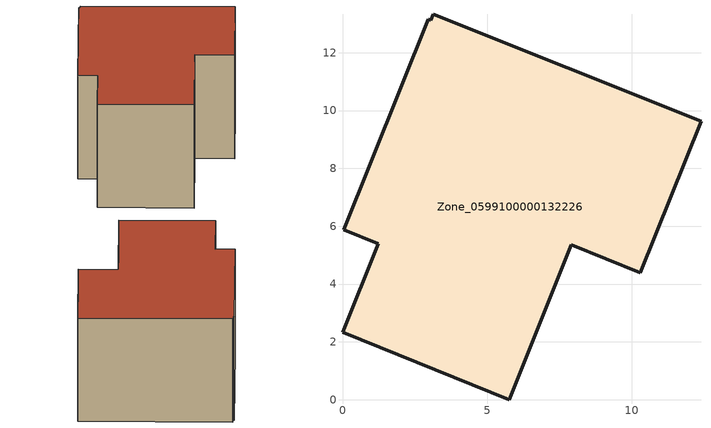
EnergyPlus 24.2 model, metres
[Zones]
Zone_0599100000132226
 floor ground (C_G): 0,2.33 1.24,5.4 0.05,5.88 2.97,13.16 3.05,13.12 3.13,13.33 12.4,9.62 10.29,4.39 7.91,5.35 5.77,0 z0
 wall outside (C_F): 1.24,5.4 0,2.33 5.77,0 7.91,5.35 10.29,4.39 12.4,9.62 3.13,13.33 3.05,13.12 2.97,13.16 0.05,5.88 1.24,5.4 z0:7.98
 roof outside (C_R): 12.4,9.62 3.13,13.33 3.05,13.12 2.97,13.16 0.05,5.88 1.24,5.4 0,2.33 5.77,0 7.91,5.35 10.29,4.39 z7.98
[BUILDING]
Pand.0599100000132226: North Axis=0; Terrain=City; Loads Convergence Tolerance Value=0.04; Temperature Convergence Tolerance Value=0.4; Solar Distribution=FullExterior; Maximum Number of Warmup Days=25; Minimum Number of Warmup Days=1
[Site:Location]
Rotterdam.The.Hague.AP_ZH_NLD Design_Conditions: Latitude=51.96; Longitude=4.45; Time Zone=1; Elevation=-4.5
[SITE:GROUNDTEMPERATURE:BUILDINGSURFACE]
18, 18, 18, 18, 18, 18, 18, 18, 18, 18, 18, 18
[MATERIAL] Thermal Absorptance=0.9; Solar Absorptance=0.7; Visible Absorptance=0.7
Name | Roughness | Thickness | Conductivity | Density | Specific Heat
G.TC.1975-1991 | MediumSmooth | 0.15 | 0.288461 | 540 | 1210
F.TC.1975-1991 | Rough | 0.3 | 0.230769 | 1920 | 840
R.TC.1975-1991 | MediumRough | 0.2 | 0.153846 | 1500 | 1000
[CONSTRUCTION]
C_G: G.TC.1975-1991
C_F: F.TC.1975-1991
C_R: R.TC.1975-1991
[ZONE]
Zone_0599100000132226: Type=1; Multiplier=1; Ceiling Height=Autocalculate; Volume=Autocalculate; Floor Area=autocalculate; Part of Total Floor Area=Yes
[ZONEINFILTRATION:DESIGNFLOWRATE]
Infil_Zone_0599100000132226: Zone or ZoneList or Space or SpaceList=Zone_0599100000132226; Schedule=AlwaysOn; Design Flow Rate Calculation Method=Flow/Area; Flow Rate per Floor Area=0.003; Constant Term Coefficient=1; Temperature Term Coefficient=0; Velocity Term Coefficient=0; Velocity Squared Term Coefficient=0
[HVACTEMPLATE:ZONE:IDEALLOADSAIRSYSTEM]
Zone_0599100000132226: Maximum Heating Supply Air Temperature=50; Minimum Cooling Supply Air Temperature=13; Maximum Heating Supply Air Humidity Ratio=0.0156; Minimum Cooling Supply Air Humidity Ratio=0.0077; Heating Limit=NoLimit; Cooling Limit=NoLimit; Dehumidification Control Type=ConstantSensibleHeatRatio; Cooling Sensible Heat Ratio=0.7; Dehumidification Setpoint=60; Humidification Control Type=None; Humidification Setpoint=30; Outdoor Air Method=None; Outdoor Air Flow Rate per Person=0.00944; Outdoor Air Flow Rate per Zone Floor Area=0; Outdoor Air Flow Rate per Zone=0; Demand Controlled Ventilation Type=None; Outdoor Air Economizer Type=NoEconomizer; Heat Recovery Type=None; Sensible Heat Recovery Effectiveness=0.7; Latent Heat Recovery Effectiveness=0.65
[ZONECONTROL:THERMOSTAT]
ThermostatControl_Zone_0599100000132226: Zone or ZoneList=Zone_0599100000132226; Control Type Schedule=DualSetpointControlType; Control 1=Thermostat_Zone_0599100000132226; Temperature Difference Between Cutout And Setpoint=0
[THERMOSTATSETPOINT:DUALSETPOINT]
Thermostat_Zone_0599100000132226: Heating Setpoint Temperature Schedule=HeatingSetpoint_Zone_0599100000132226; Cooling Setpoint Temperature Schedule=CoolingSetpoint_Zone_0599100000132226
[SCHEDULE:COMPACT]
HeatingSetpoint_Zone_0599100000132226: Through: 12/31, For: AllDays, Until: 24:00, 21
CoolingSetpoint_Zone_0599100000132226: Through: 12/31, For: AllDays, Until: 24:00, 24
DualSetpointControlType: Through: 12/31, For: AllDays, Until: 24:00, 4
AlwaysOn: Through: 12/31, For: AllDays, Until: 24:00, 1
